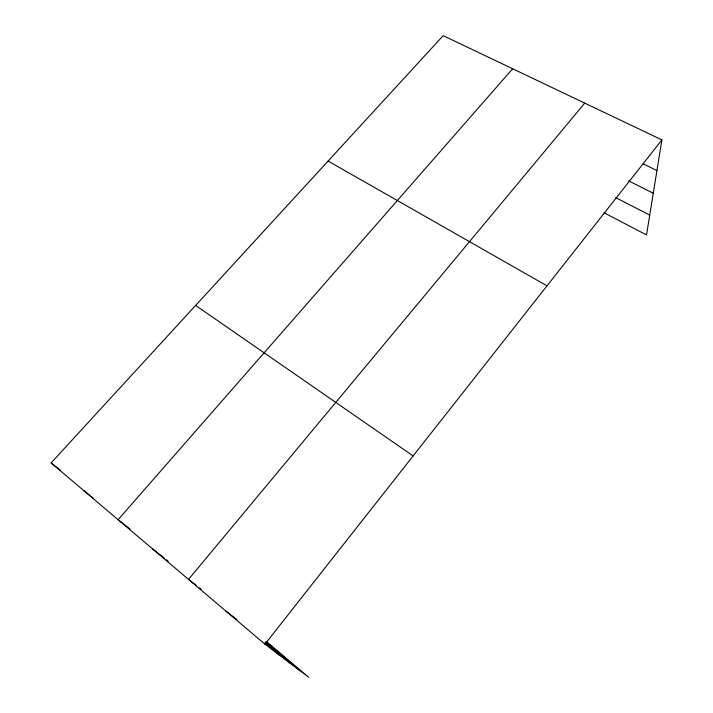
<?xml version="1.0" encoding="UTF-8"?>
<svg xmlns="http://www.w3.org/2000/svg" width="713" height="713" viewBox="0 0 713 713"><rect width="100%" height="100%" fill="white"/><g stroke="black" fill="none" stroke-linecap="round" stroke-linejoin="round"><path stroke-width="1.07" d="M266.626 641.691L308.791 677.35L264.951 644.187L51.113 462.924L443.192 35.65L661.887 139.9L646.522 234.942L603.92 212.697M264.951 644.187L661.887 139.9M584.731 103.118L188.526 579.411L196.075 585.266M512.647 68.76L118.108 519.715L129.944 529.037M643.108 163.776L656.931 170.567M628.777 180.942L653.26 193.232M615.693 197.626L649.73 215.076M328.105 161.067L547.014 285.842M195.647 305.414L413.13 455.937M225.941 611.121L236.948 619.57M199.435 587.869L201.111 589.17M152.609 548.965L164.712 558.431M166.441 559.785L168.17 561.14M83.947 490.758L89.972 495.526M91.692 496.89L93.412 498.253M51.113 462.924L60.676 470.535M265.762 641.745L299.825 670.568M265.512 642.413L289.852 663.019M264.942 642.876L279.362 655.087"/></g></svg>
